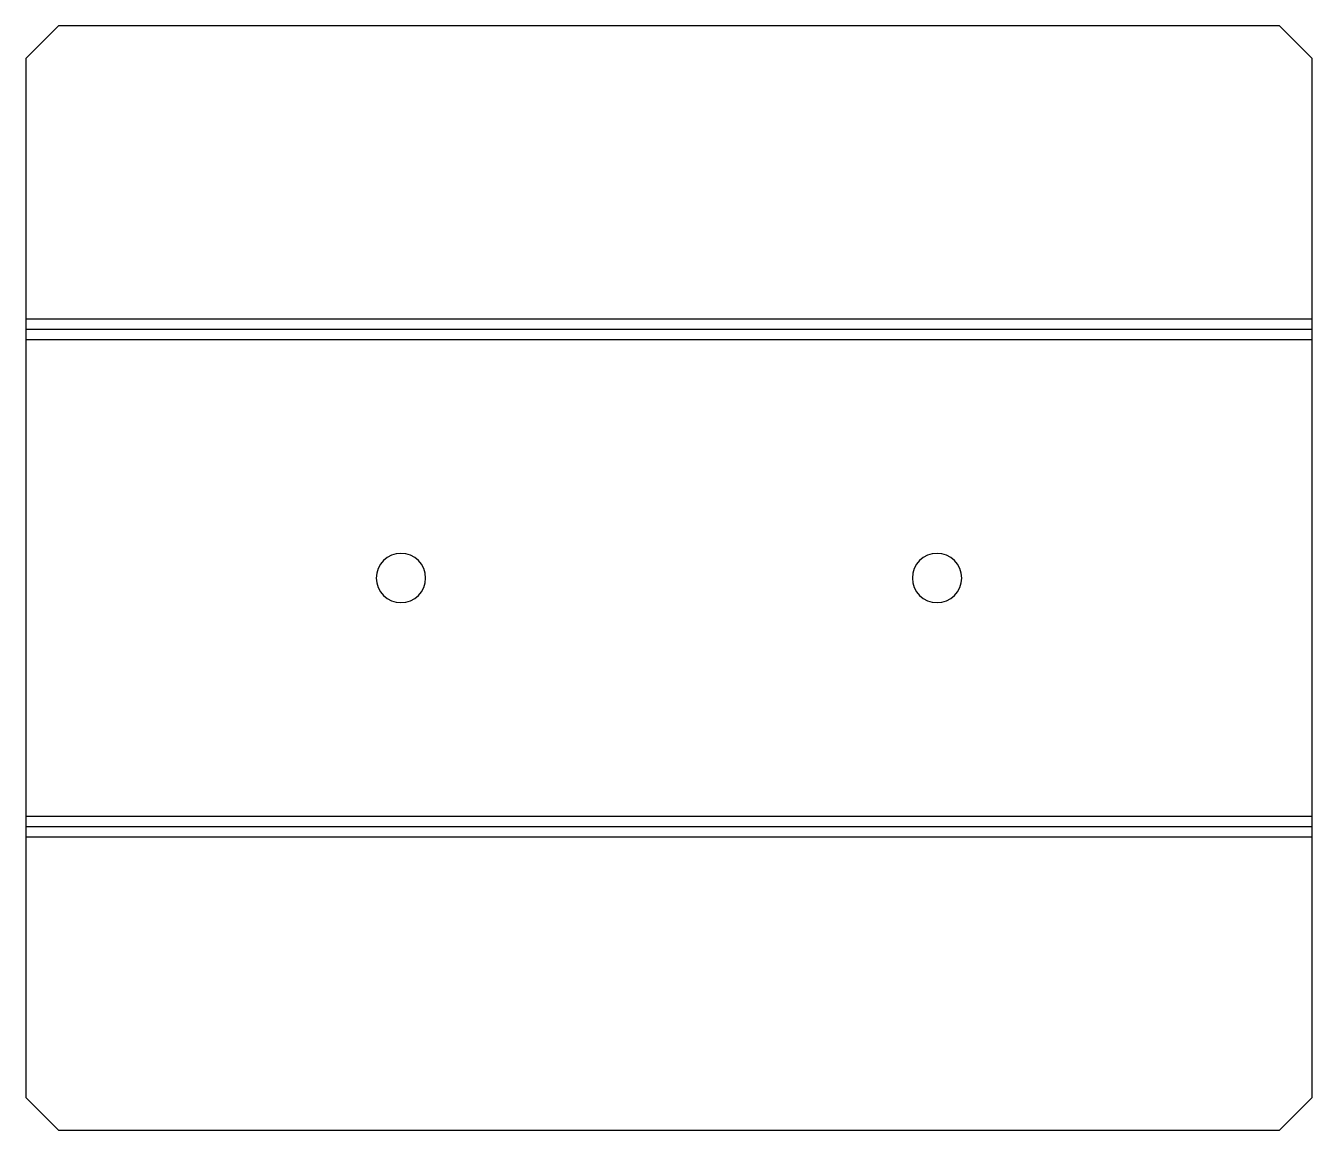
# Model space of a CAD drawing. Header units: millimetres. Extents: x -4 to 164, y 0 to 144.
import ezdxf

# ---------------------------------------------------------------- set-up
doc = ezdxf.new("R2010")
doc.units = ezdxf.units.MM

msp = doc.modelspace()

# ---------------------------------------------------------------- linework, layer by layer
at = {"layer": 'BEND'}
for p, q in [((-4.3, 104.64), (163.7, 104.64)), ((163.7, 39.66), (-4.3, 39.66))]:
    msp.add_line(p, q, dxfattribs=at)
at = {"layer": 'BEND_EXTENT'}
for p, q in [((-4.3, 105.99), (163.7, 105.99)), ((-4.3, 103.3), (163.7, 103.3)), ((163.7, 41), (-4.3, 41)), ((163.7, 38.31), (-4.3, 38.31))]:
    msp.add_line(p, q, dxfattribs=at)
at = {"layer": 'INTERIOR_PROFILES', "extrusion": (0, 0, -1)}
for centre in [(-44.7, 72.15), (-114.7, 72.15)]:
    msp.add_circle(centre, 3.22, dxfattribs=at)
at = {"layer": 'OUTER_PROFILES'}
msp.add_lwpolyline([(163.7, 140), (159.4, 144.3), (0, 144.3), (-4.3, 140), (-4.3, 4.3), (0, 0), (159.4, 0), (163.7, 4.3)], close=True, dxfattribs=at)

doc.saveas('drawing.dxf')
